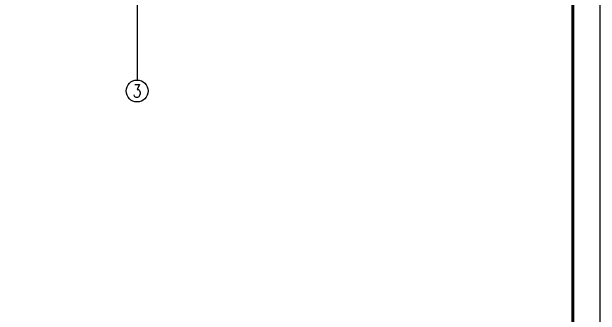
# Model space of a CAD drawing. Extents: x 4941602 to 7068445, y -422737 to 2032183.
# Drawn here: x 5004207 to 5025707, y -411650 to -400563 of the extents above; entities that cross this region are included whole.
import ezdxf
from ezdxf.enums import TextEntityAlignment as Align

# ---------------------------------------------------------------- set-up
doc = ezdxf.new("R2010")
doc.units = 0
doc.header["$LTSCALE"] = 1000
doc.header["$MEASUREMENT"] = 0
doc.layers.get('0').update_dxf_attribs({"linetype": 'CONTINUOUS'})
for name, color, linetype in [('AXIS', 3, 'CONTINUOUS'), ('AXIS_TEXT', 7, 'CONTINUOUS'), ('PUB_TITLE', 4, 'CONTINUOUS')]:
    doc.layers.add(name, color=color, linetype=linetype)
doc.styles.add('_TCH_AXIS', font='COMPLEX', dxfattribs={"bigfont": 'GBCBIG'})
doc.styles.add('COMPLEX', font='COMPLEX')

# ---------------------------------------------------------------- blocks, each defined once
blk = doc.blocks.new('_AXISO')
blk.add_circle((0, 0), 0.5)
at = {"layer": 'AXIS_TEXT', "style": 'COMPLEX', "width": 1.041667}
blk.add_attdef('A', text='', height=0.56, dxfattribs=at).set_placement((-0.25, -0.28), (0.25, -0.28), align=Align.FIT)

msp = doc.modelspace()

# ---------------------------------------------------------------- linework, layer by layer
at = {"layer": 'AXIS', "color": 0}
msp.add_line((5008785.6, -399056.3), (5008785.6, -403056.3), dxfattribs=at)
at = {"layer": 'PUB_TITLE', "color": 4}
msp.add_lwpolyline([(4941607.2, -422737.3), (5025707.2, -422737.3), (5025707.2, -363337.3), (4941607.2, -363337.3)], close=True, dxfattribs=at)
at = {"layer": 'PUB_TITLE', "color": 4, "const_width": 100}
msp.add_lwpolyline([(4944107.2, -421737.3), (5024707.2, -421737.3), (5024707.2, -364337.3), (4944107.2, -364337.3)], close=True, dxfattribs=at)

# ---------------------------------------------------------------- block references
at = {"layer": 'AXIS', "color": 0}
ref = msp.add_blockref('_AXISO', (5008785.6, -403456.3), dxfattribs=dict(at, xscale=800, yscale=800, zscale=800))
ref.add_attrib('A', '3', dxfattribs={"layer": 'AXIS_TEXT', "color": 0, "height": 465.9, "style": '_TCH_AXIS'}).set_placement((5008630.3, -403689.2), (5008940.9, -403689.2), align=Align.FIT)

doc.saveas('drawing.dxf')
